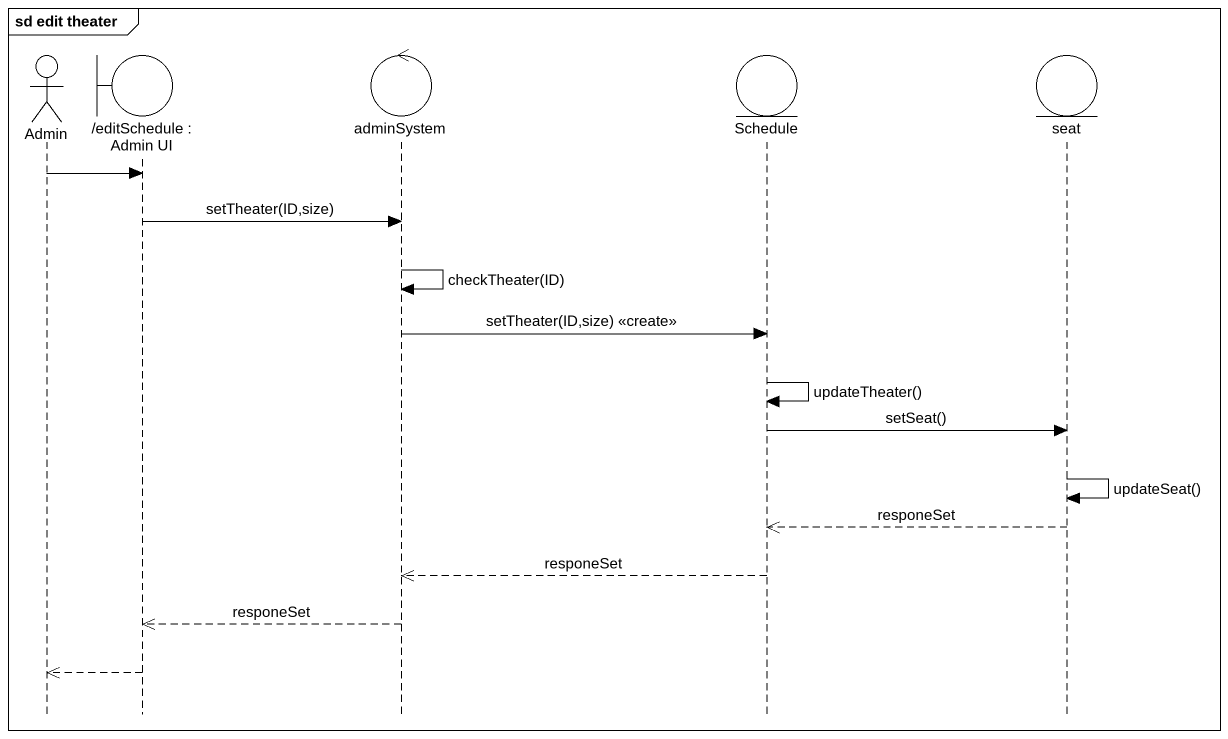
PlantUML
@startuml
mainframe sd edit theater
hide footbox
actor Admin
boundary "/editSchedule : Admin UI" as editSchedule_Admin_UI
control adminSystem
entity Schedule
entity seat

Admin -> editSchedule_Admin_UI
editSchedule_Admin_UI -> adminSystem : setTheater(ID,size)
adminSystem -> adminSystem : checkTheater(ID)
adminSystem -> Schedule : setTheater(ID,size) <<create>>
Schedule -> Schedule : updateTheater()
Schedule -> seat : setSeat()
seat -> seat : updateSeat()
seat -->> Schedule : responeSet
Schedule -->> adminSystem : responeSet
adminSystem -->> editSchedule_Admin_UI : responeSet
editSchedule_Admin_UI -->> Admin
@enduml
